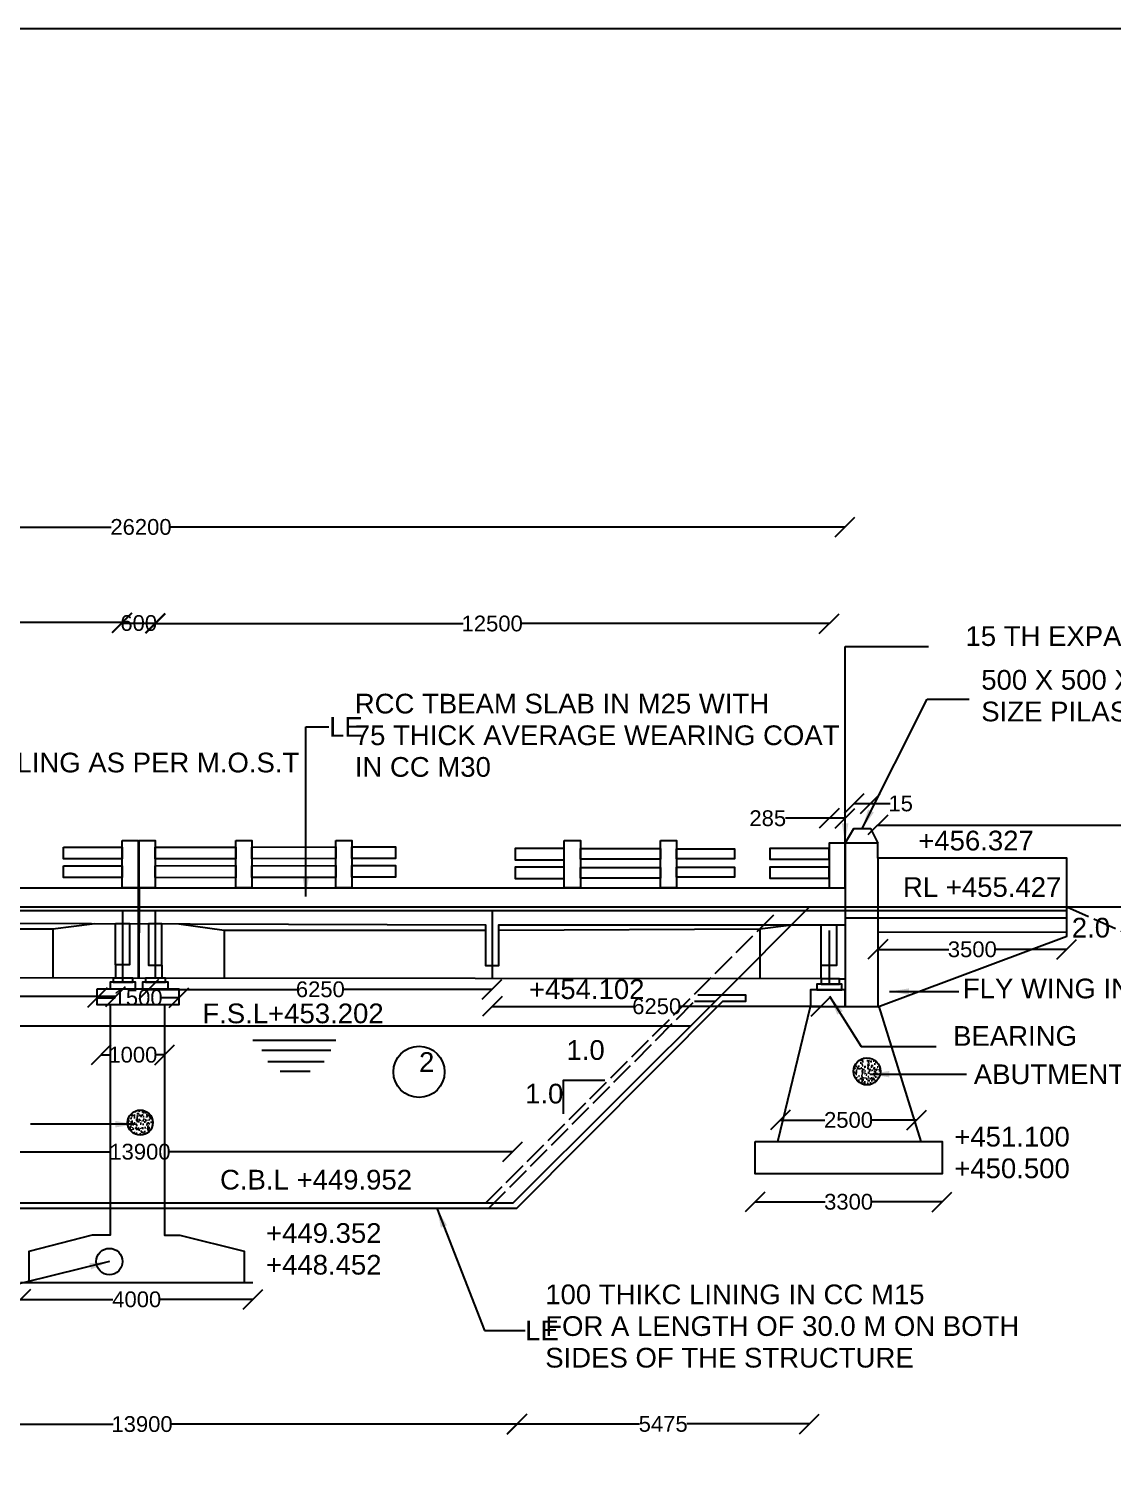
# Model space of a CAD drawing. Header units: millimetres. Extents: x -53232526 to -53209609, y 22137751 to 22152712.
# Drawn here: x -53226498 to -53223748, y 22149087 to 22152712 of the extents above; entities that cross this region are included whole.
import ezdxf

# ---------------------------------------------------------------- set-up
doc = ezdxf.new("R2010")
doc.units = ezdxf.units.MM
doc.header["$MEASUREMENT"] = 0
doc.linetypes.add('ACAD_ISO02W100', pattern=[15, 12, -3])
doc.layers.add('DRAWING', color=2, linetype='Continuous')
doc.layers.add('TEXT', color=7, linetype='Continuous')
doc.styles.get("Standard").update_dxf_attribs({"font": 'arial.ttf', "height": 40})
doc.dimstyles.get("Standard").update_dxf_attribs({"dimtxt": 50, "dimasz": 50, "dimexe": 0.18, "dimexo": 0.0625, "dimgap": 0.09, "dimtad": 0, "dimdec": 0, "dimzin": 0, "dimdsep": 46, "dimtxsty": 'Standard', "dimblk": 'OBLIQUE', "dimcen": 0.09, "dimse1": 1, "dimse2": 1, "dimadec": 0, "dimazin": 0, "dimtfac": 1, "dimtdec": 0, "dimtofl": 0, "dimtmove": 0, "dimatfit": 3, "dimfxl": 1, "dimtolj": 1, "dimtzin": 0, "dimarcsym": 0})
pattern_1 = [(50, (0, 0), (21.517805478, -1.8825640495), [2.25, -24.75]), (355, (0, 0), (-4.162540008, 22.565764011), [1.8, -19.8]), (100.4514, (1.793, -0.157), (17.3552814514, 20.683186262), [1.9122057, -21.03426336]), (46.1842, (0, 6), (32.017231459, -4.96557043), [3.375, -37.125]), (96.6356, (2.668, 5.586), (28.039881166, 29.223536127), [2.86830864, -31.55139]), (351.1842, (0, 6), (28.039858354, 29.223558028), [2.7, -29.7]), (21, (3, 4.5), (17.9072115636, -12.07856672), [2.25, -24.75]), (326, (3, 4.5), (7.299459958, 21.754501351), [1.8, -19.8]), (71.4514, (4.492, 3.493), (25.2066788574, 9.675914901), [1.9122057, -21.03426336]), (37.5, (0, 0), (0.3647956595, 9.9868156149), [0, -19.56, 0, -20.1, 0, -19.875]), (7.5, (0, 0), (7.8920861233, 11.8323513565), [0, -11.46, 0, -19.11, 0, -7.575]), (327.5, (-6.69, 0), (16.0146730852, -0.676646152), [0, -7.5, 0, -23.4, 0, -31.05]), (317.5, (-9.69, 0), (17.4955850803, 3.00314947), [0, -9.75, 0, -15.54, 0, -22.05])]

# ---------------------------------------------------------------- blocks, each defined once
blk = doc.blocks.new('_Oblique')
at = {"color": 0, "linetype": 'ByBlock', "lineweight": -2}
blk.add_line((-0.5, -0.5), (0.5, 0.5), dxfattribs=at)
blk = doc.blocks.new('*D55')
at = {"layer": 'Defpoints', "color": 0, "transparency": 16777216}
for p in [(-53224426, 22151447), (-53228000.5, 22150591.5), (-53224426, 22150588.2)]:
    blk.add_point(p, dxfattribs=at)
at = {"layer": 'TEXT', "color": 0, "lineweight": -2, "transparency": 16777216}
for p, q in [((-53228000.5, 22151447), (-53226288.9, 22151447)), ((-53224426, 22151447), (-53226137.6, 22151447))]:
    blk.add_line(p, q, dxfattribs=at)
at = {"layer": 'TEXT', "color": 0, "lineweight": -2, "transparency": 16777216, "xscale": 50, "yscale": 50, "zscale": 50, "rotation": 180}
blk.add_blockref('_Oblique', (-53228000.5, 22151447), dxfattribs=at)
at = {"layer": 'TEXT', "color": 0, "lineweight": -2, "transparency": 16777216, "xscale": 50, "yscale": 50, "zscale": 50}
blk.add_blockref('_Oblique', (-53224426, 22151447), dxfattribs=at)
at = {"layer": 'TEXT', "color": 0, "transparency": 16777216, "insert": (-53226213.2, 22151447), "char_height": 40, "attachment_point": 5}
blk.add_mtext('\\A1;26200', dxfattribs=at)
blk = doc.blocks.new('*D56')
at = {"layer": 'Defpoints', "color": 0, "transparency": 16777216}
for p in [(-53226261, 22151204.5), (-53227961.5, 22150651.5), (-53226261, 22150652)]:
    blk.add_point(p, dxfattribs=at)
at = {"layer": 'TEXT', "color": 0, "lineweight": -2, "transparency": 16777216}
for p, q in [((-53227961.5, 22151204.5), (-53227184.7, 22151204.5)), ((-53226261, 22151204.5), (-53227037.8, 22151204.5))]:
    blk.add_line(p, q, dxfattribs=at)
at = {"layer": 'TEXT', "color": 0, "lineweight": -2, "transparency": 16777216, "xscale": 50, "yscale": 50, "zscale": 50, "rotation": 180}
blk.add_blockref('_Oblique', (-53227961.5, 22151204.5), dxfattribs=at)
at = {"layer": 'TEXT', "color": 0, "lineweight": -2, "transparency": 16777216, "xscale": 50, "yscale": 50, "zscale": 50}
blk.add_blockref('_Oblique', (-53226261, 22151204.5), dxfattribs=at)
at = {"layer": 'TEXT', "color": 0, "transparency": 16777216, "insert": (-53227111.2, 22151204.5), "char_height": 40, "attachment_point": 5}
blk.add_mtext('\\A1;12500', dxfattribs=at)
blk = doc.blocks.new('*D57')
at = {"layer": 'Defpoints', "color": 0, "transparency": 16777216}
for p in [(-53226177, 22151203.2), (-53226261, 22150652), (-53226177, 22150652)]:
    blk.add_point(p, dxfattribs=at)
at = {"layer": 'TEXT', "color": 0, "lineweight": -2, "transparency": 16777216}
blk.add_line((-53226261, 22151203.2), (-53226177, 22151203.2), dxfattribs=at)
at = {"layer": 'TEXT', "color": 0, "lineweight": -2, "transparency": 16777216, "xscale": 50, "yscale": 50, "zscale": 50, "rotation": 180}
blk.add_blockref('_Oblique', (-53226261, 22151203.2), dxfattribs=at)
at = {"layer": 'TEXT', "color": 0, "lineweight": -2, "transparency": 16777216, "xscale": 50, "yscale": 50, "zscale": 50}
blk.add_blockref('_Oblique', (-53226177, 22151203.2), dxfattribs=at)
at = {"layer": 'TEXT', "color": 0, "transparency": 16777216, "insert": (-53226219, 22151203.2), "char_height": 40, "attachment_point": 5}
blk.add_mtext('\\A1;600', dxfattribs=at)
blk = doc.blocks.new('*D58')
at = {"layer": 'Defpoints', "color": 0, "transparency": 16777216}
for p in [(-53224466.5, 22151202), (-53226177, 22150635), (-53224466.5, 22150635)]:
    blk.add_point(p, dxfattribs=at)
at = {"layer": 'TEXT', "color": 0, "lineweight": -2, "transparency": 16777216}
for p, q in [((-53226177, 22151202), (-53225395.2, 22151202)), ((-53224466.5, 22151202), (-53225248.3, 22151202))]:
    blk.add_line(p, q, dxfattribs=at)
at = {"layer": 'TEXT', "color": 0, "lineweight": -2, "transparency": 16777216, "xscale": 50, "yscale": 50, "zscale": 50, "rotation": 180}
blk.add_blockref('_Oblique', (-53226177, 22151202), dxfattribs=at)
at = {"layer": 'TEXT', "color": 0, "lineweight": -2, "transparency": 16777216, "xscale": 50, "yscale": 50, "zscale": 50}
blk.add_blockref('_Oblique', (-53224466.5, 22151202), dxfattribs=at)
at = {"layer": 'TEXT', "color": 0, "transparency": 16777216, "insert": (-53225321.8, 22151202), "char_height": 40, "attachment_point": 5}
blk.add_mtext('\\A1;12500', dxfattribs=at)
blk = doc.blocks.new('*D59')
at = {"layer": 'Defpoints', "color": 0, "transparency": 16777216}
for p in [(-53224426, 22150708), (-53224466.5, 22150645), (-53224426, 22150645)]:
    blk.add_point(p, dxfattribs=at)
at = {"layer": 'TEXT', "color": 0, "lineweight": -2, "transparency": 16777216}
for p, q in [((-53224466.5, 22150708), (-53224577.7, 22150708)), ((-53224426, 22150708), (-53224466.5, 22150708))]:
    blk.add_line(p, q, dxfattribs=at)
at = {"layer": 'TEXT', "color": 0, "lineweight": -2, "transparency": 16777216, "xscale": 50, "yscale": 50, "zscale": 50, "rotation": 180}
blk.add_blockref('_Oblique', (-53224466.5, 22150708), dxfattribs=at)
at = {"layer": 'TEXT', "color": 0, "lineweight": -2, "transparency": 16777216, "xscale": 50, "yscale": 50, "zscale": 50}
blk.add_blockref('_Oblique', (-53224426, 22150708), dxfattribs=at)
at = {"layer": 'TEXT', "color": 0, "transparency": 16777216, "insert": (-53224622.4, 22150708), "char_height": 40, "attachment_point": 5}
blk.add_mtext('\\A1;285', dxfattribs=at)
blk = doc.blocks.new('*D60')
at = {"layer": 'Defpoints', "color": 0, "transparency": 16777216}
for p in [(-53224362, 22150745.5), (-53224403.5, 22150682), (-53224362, 22150682)]:
    blk.add_point(p, dxfattribs=at)
at = {"layer": 'TEXT', "color": 0, "lineweight": -2, "transparency": 16777216}
for p, q in [((-53224403.5, 22150745.5), (-53224362, 22150745.5)), ((-53224362, 22150745.5), (-53224312, 22150745.5))]:
    blk.add_line(p, q, dxfattribs=at)
at = {"layer": 'TEXT', "color": 0, "lineweight": -2, "transparency": 16777216, "xscale": 50, "yscale": 50, "zscale": 50, "rotation": 180}
blk.add_blockref('_Oblique', (-53224403.5, 22150745.5), dxfattribs=at)
at = {"layer": 'TEXT', "color": 0, "lineweight": -2, "transparency": 16777216, "xscale": 50, "yscale": 50, "zscale": 50}
blk.add_blockref('_Oblique', (-53224362, 22150745.5), dxfattribs=at)
at = {"layer": 'TEXT', "color": 0, "transparency": 16777216, "insert": (-53224285, 22150745.5), "char_height": 40, "attachment_point": 5}
blk.add_mtext('\\A1;15', dxfattribs=at)
blk = doc.blocks.new('*D61')
at = {"layer": 'Defpoints', "color": 0, "transparency": 16777216}
for p in [(-53224343, 22150418.2), (-53223863.5, 22150419), (-53223863.5, 22150375.5)]:
    blk.add_point(p, dxfattribs=at)
at = {"layer": 'TEXT', "color": 0, "lineweight": -2, "transparency": 16777216}
for p, q in [((-53224343, 22150375.5), (-53224163, 22150375.5)), ((-53223863.5, 22150375.5), (-53224043.5, 22150375.5))]:
    blk.add_line(p, q, dxfattribs=at)
at = {"layer": 'TEXT', "color": 0, "lineweight": -2, "transparency": 16777216, "xscale": 50, "yscale": 50, "zscale": 50, "rotation": 180}
blk.add_blockref('_Oblique', (-53224343, 22150375.5), dxfattribs=at)
at = {"layer": 'TEXT', "color": 0, "lineweight": -2, "transparency": 16777216, "xscale": 50, "yscale": 50, "zscale": 50}
blk.add_blockref('_Oblique', (-53223863.5, 22150375.5), dxfattribs=at)
at = {"layer": 'TEXT', "color": 0, "transparency": 16777216, "insert": (-53224103.2, 22150375.5), "char_height": 40, "attachment_point": 5}
blk.add_mtext('\\A1;3500', dxfattribs=at)
blk = doc.blocks.new('*D62')
at = {"layer": 'Defpoints', "color": 0, "transparency": 16777216}
for p in [(-53222306, 22150691), (-53224343, 22150483.5), (-53222306, 22150483.5)]:
    blk.add_point(p, dxfattribs=at)
at = {"layer": 'TEXT', "color": 0, "lineweight": -2, "transparency": 16777216}
for p, q in [((-53224343, 22150691), (-53223397.9, 22150691)), ((-53222306, 22150691), (-53223251.1, 22150691))]:
    blk.add_line(p, q, dxfattribs=at)
at = {"layer": 'TEXT', "color": 0, "lineweight": -2, "transparency": 16777216, "xscale": 50, "yscale": 50, "zscale": 50, "rotation": 180}
blk.add_blockref('_Oblique', (-53224343, 22150691), dxfattribs=at)
at = {"layer": 'TEXT', "color": 0, "lineweight": -2, "transparency": 16777216, "xscale": 50, "yscale": 50, "zscale": 50}
blk.add_blockref('_Oblique', (-53222306, 22150691), dxfattribs=at)
at = {"layer": 'TEXT', "color": 0, "transparency": 16777216, "insert": (-53223324.5, 22150691), "char_height": 40, "attachment_point": 5}
blk.add_mtext('\\A1;15000', dxfattribs=at)
blk = doc.blocks.new('*D63')
at = {"layer": 'Defpoints', "color": 0, "transparency": 16777216}
for p in [(-53224244.4, 22149942.6), (-53224244.4, 22149922.6), (-53224590.4, 22149913.8)]:
    blk.add_point(p, dxfattribs=at)
at = {"layer": 'TEXT', "color": 0, "lineweight": -2, "transparency": 16777216}
for p, q in [((-53224590.4, 22149942.6), (-53224477.5, 22149942.6)), ((-53224244.4, 22149942.6), (-53224357.3, 22149942.6))]:
    blk.add_line(p, q, dxfattribs=at)
at = {"layer": 'TEXT', "color": 0, "lineweight": -2, "transparency": 16777216, "xscale": 50, "yscale": 50, "zscale": 50, "rotation": 180}
blk.add_blockref('_Oblique', (-53224590.4, 22149942.6), dxfattribs=at)
at = {"layer": 'TEXT', "color": 0, "lineweight": -2, "transparency": 16777216, "xscale": 50, "yscale": 50, "zscale": 50}
blk.add_blockref('_Oblique', (-53224244.4, 22149942.6), dxfattribs=at)
at = {"layer": 'TEXT', "color": 0, "transparency": 16777216, "insert": (-53224417.4, 22149942.6), "char_height": 40, "attachment_point": 5}
blk.add_mtext('\\A1;2500', dxfattribs=at)
blk = doc.blocks.new('*D64')
at = {"layer": 'Defpoints', "color": 0, "transparency": 16777216}
for p in [(-53224654.5, 22149806.5), (-53224180, 22149806.5), (-53224180, 22149735)]:
    blk.add_point(p, dxfattribs=at)
at = {"layer": 'TEXT', "color": 0, "lineweight": -2, "transparency": 16777216}
for p, q in [((-53224654.5, 22149735), (-53224477, 22149735)), ((-53224180, 22149735), (-53224357.5, 22149735))]:
    blk.add_line(p, q, dxfattribs=at)
at = {"layer": 'TEXT', "color": 0, "lineweight": -2, "transparency": 16777216, "xscale": 50, "yscale": 50, "zscale": 50, "rotation": 180}
blk.add_blockref('_Oblique', (-53224654.5, 22149735), dxfattribs=at)
at = {"layer": 'TEXT', "color": 0, "lineweight": -2, "transparency": 16777216, "xscale": 50, "yscale": 50, "zscale": 50}
blk.add_blockref('_Oblique', (-53224180, 22149735), dxfattribs=at)
at = {"layer": 'TEXT', "color": 0, "transparency": 16777216, "insert": (-53224417.2, 22149735), "char_height": 40, "attachment_point": 5}
blk.add_mtext('\\A1;3300', dxfattribs=at)
blk = doc.blocks.new('*D65')
at = {"layer": 'Defpoints', "color": 0, "transparency": 16777216}
for p in [(-53227162, 22149862), (-53227162, 22149731.5), (-53225269.5, 22149731.5)]:
    blk.add_point(p, dxfattribs=at)
at = {"layer": 'TEXT', "color": 0, "lineweight": -2, "transparency": 16777216}
for p, q in [((-53227162, 22149862), (-53226289.2, 22149862)), ((-53225269.5, 22149862), (-53226142.3, 22149862))]:
    blk.add_line(p, q, dxfattribs=at)
at = {"layer": 'TEXT', "color": 0, "lineweight": -2, "transparency": 16777216, "xscale": 50, "yscale": 50, "zscale": 50, "rotation": 180}
blk.add_blockref('_Oblique', (-53227162, 22149862), dxfattribs=at)
at = {"layer": 'TEXT', "color": 0, "lineweight": -2, "transparency": 16777216, "xscale": 50, "yscale": 50, "zscale": 50}
blk.add_blockref('_Oblique', (-53225269.5, 22149862), dxfattribs=at)
at = {"layer": 'TEXT', "color": 0, "transparency": 16777216, "insert": (-53226215.8, 22149862), "char_height": 40, "attachment_point": 5}
blk.add_mtext('\\A1;13900', dxfattribs=at)
blk = doc.blocks.new('*D66')
at = {"layer": 'Defpoints', "color": 0, "transparency": 16777216}
for p in [(-53226519, 22149530.5), (-53225929, 22149530.5), (-53225929, 22149487.5)]:
    blk.add_point(p, dxfattribs=at)
at = {"layer": 'TEXT', "color": 0, "lineweight": -2, "transparency": 16777216}
for p, q in [((-53226519, 22149487.5), (-53226284.6, 22149487.5)), ((-53225929, 22149487.5), (-53226163.4, 22149487.5))]:
    blk.add_line(p, q, dxfattribs=at)
at = {"layer": 'TEXT', "color": 0, "lineweight": -2, "transparency": 16777216, "xscale": 50, "yscale": 50, "zscale": 50, "rotation": 180}
blk.add_blockref('_Oblique', (-53226519, 22149487.5), dxfattribs=at)
at = {"layer": 'TEXT', "color": 0, "lineweight": -2, "transparency": 16777216, "xscale": 50, "yscale": 50, "zscale": 50}
blk.add_blockref('_Oblique', (-53225929, 22149487.5), dxfattribs=at)
at = {"layer": 'TEXT', "color": 0, "transparency": 16777216, "insert": (-53226224, 22149487.5), "char_height": 40, "attachment_point": 5}
blk.add_mtext('\\A1;4000', dxfattribs=at)
blk = doc.blocks.new('*D70')
at = {"layer": 'Defpoints', "color": 0, "transparency": 16777216}
for p in [(-53227162, 22149731.5), (-53225259, 22149719), (-53225259, 22149171)]:
    blk.add_point(p, dxfattribs=at)
at = {"layer": 'TEXT', "color": 0, "lineweight": -2, "transparency": 16777216}
for p, q in [((-53227162, 22149171), (-53226283.9, 22149171)), ((-53225259, 22149171), (-53226137.1, 22149171))]:
    blk.add_line(p, q, dxfattribs=at)
at = {"layer": 'TEXT', "color": 0, "lineweight": -2, "transparency": 16777216, "xscale": 50, "yscale": 50, "zscale": 50, "rotation": 180}
blk.add_blockref('_Oblique', (-53227162, 22149171), dxfattribs=at)
at = {"layer": 'TEXT', "color": 0, "lineweight": -2, "transparency": 16777216, "xscale": 50, "yscale": 50, "zscale": 50}
blk.add_blockref('_Oblique', (-53225259, 22149171), dxfattribs=at)
at = {"layer": 'TEXT', "color": 0, "transparency": 16777216, "insert": (-53226210.5, 22149171), "char_height": 40, "attachment_point": 5}
blk.add_mtext('\\A1;13900', dxfattribs=at)
blk = doc.blocks.new('*D71')
at = {"layer": 'Defpoints', "color": 0, "transparency": 16777216}
for p in [(-53224516.5, 22150483.5), (-53225259, 22149719), (-53224516.5, 22149171.5)]:
    blk.add_point(p, dxfattribs=at)
at = {"layer": 'TEXT', "color": 0, "lineweight": -2, "transparency": 16777216}
for p, q in [((-53225259, 22149171.5), (-53224947.7, 22149171.5)), ((-53224516.5, 22149171.5), (-53224827.8, 22149171.5))]:
    blk.add_line(p, q, dxfattribs=at)
at = {"layer": 'TEXT', "color": 0, "lineweight": -2, "transparency": 16777216, "xscale": 50, "yscale": 50, "zscale": 50, "rotation": 180}
blk.add_blockref('_Oblique', (-53225259, 22149171.5), dxfattribs=at)
at = {"layer": 'TEXT', "color": 0, "lineweight": -2, "transparency": 16777216, "xscale": 50, "yscale": 50, "zscale": 50}
blk.add_blockref('_Oblique', (-53224516.5, 22149171.5), dxfattribs=at)
at = {"layer": 'TEXT', "color": 0, "transparency": 16777216, "insert": (-53224887.8, 22149171.5), "char_height": 40, "attachment_point": 5}
blk.add_mtext('\\A1;5475', dxfattribs=at)
blk = doc.blocks.new('*D72')
at = {"layer": 'Defpoints', "color": 0, "transparency": 16777216}
for p in [(-53226324, 22150255), (-53226117, 22150255), (-53226117, 22150253)]:
    blk.add_point(p, dxfattribs=at)
at = {"layer": 'TEXT', "color": 0, "lineweight": -2, "transparency": 16777216}
for p, q in [((-53226324, 22150253), (-53226278.4, 22150253)), ((-53226117, 22150253), (-53226162.6, 22150253))]:
    blk.add_line(p, q, dxfattribs=at)
at = {"layer": 'TEXT', "color": 0, "lineweight": -2, "transparency": 16777216, "xscale": 50, "yscale": 50, "zscale": 50, "rotation": 180}
blk.add_blockref('_Oblique', (-53226324, 22150253), dxfattribs=at)
at = {"layer": 'TEXT', "color": 0, "lineweight": -2, "transparency": 16777216, "xscale": 50, "yscale": 50, "zscale": 50}
blk.add_blockref('_Oblique', (-53226117, 22150253), dxfattribs=at)
at = {"layer": 'TEXT', "color": 0, "transparency": 16777216, "insert": (-53226220.5, 22150253), "char_height": 40, "attachment_point": 5}
blk.add_mtext('\\A1;1500', dxfattribs=at)
blk = doc.blocks.new('*D73')
at = {"layer": 'Defpoints', "color": 0, "transparency": 16777216}
for p in [(-53227106.1, 22150389.7), (-53226277.5, 22150388.7), (-53227106.1, 22150256)]:
    blk.add_point(p, dxfattribs=at)
at = {"layer": 'TEXT', "color": 0, "lineweight": -2, "transparency": 16777216}
for p, q in [((-53227106.1, 22150256), (-53226751.7, 22150256)), ((-53226277.5, 22150256), (-53226631.9, 22150256))]:
    blk.add_line(p, q, dxfattribs=at)
at = {"layer": 'TEXT', "color": 0, "lineweight": -2, "transparency": 16777216, "xscale": 50, "yscale": 50, "zscale": 50, "rotation": 180}
blk.add_blockref('_Oblique', (-53227106.1, 22150256), dxfattribs=at)
at = {"layer": 'TEXT', "color": 0, "lineweight": -2, "transparency": 16777216, "xscale": 50, "yscale": 50, "zscale": 50}
blk.add_blockref('_Oblique', (-53226277.5, 22150256), dxfattribs=at)
at = {"layer": 'TEXT', "color": 0, "transparency": 16777216, "insert": (-53226691.8, 22150256), "char_height": 40, "attachment_point": 5}
blk.add_mtext('\\A1;6250', dxfattribs=at)
blk = doc.blocks.new('*D74')
at = {"layer": 'Defpoints', "color": 0, "transparency": 16777216}
for p in [(-53226194, 22150388), (-53225322, 22150388), (-53225322, 22150274)]:
    blk.add_point(p, dxfattribs=at)
at = {"layer": 'TEXT', "color": 0, "lineweight": -2, "transparency": 16777216}
for p, q in [((-53226194, 22150274), (-53225817.9, 22150274)), ((-53225322, 22150274), (-53225698.1, 22150274))]:
    blk.add_line(p, q, dxfattribs=at)
at = {"layer": 'TEXT', "color": 0, "lineweight": -2, "transparency": 16777216, "xscale": 50, "yscale": 50, "zscale": 50, "rotation": 180}
blk.add_blockref('_Oblique', (-53226194, 22150274), dxfattribs=at)
at = {"layer": 'TEXT', "color": 0, "lineweight": -2, "transparency": 16777216, "xscale": 50, "yscale": 50, "zscale": 50}
blk.add_blockref('_Oblique', (-53225322, 22150274), dxfattribs=at)
at = {"layer": 'TEXT', "color": 0, "transparency": 16777216, "insert": (-53225758, 22150274), "char_height": 40, "attachment_point": 5}
blk.add_mtext('\\A1;6250', dxfattribs=at)
blk = doc.blocks.new('*D80')
at = {"layer": 'Defpoints', "color": 0, "transparency": 16777216}
for p in [(-53225321.5, 22150407.5), (-53224487, 22150407.5), (-53224487, 22150231)]:
    blk.add_point(p, dxfattribs=at)
at = {"layer": 'TEXT', "color": 0, "lineweight": -2, "transparency": 16777216}
for p, q in [((-53225321.5, 22150231), (-53224964.1, 22150231)), ((-53224487, 22150231), (-53224844.4, 22150231))]:
    blk.add_line(p, q, dxfattribs=at)
at = {"layer": 'TEXT', "color": 0, "lineweight": -2, "transparency": 16777216, "xscale": 50, "yscale": 50, "zscale": 50, "rotation": 180}
blk.add_blockref('_Oblique', (-53225321.5, 22150231), dxfattribs=at)
at = {"layer": 'TEXT', "color": 0, "lineweight": -2, "transparency": 16777216, "xscale": 50, "yscale": 50, "zscale": 50}
blk.add_blockref('_Oblique', (-53224487, 22150231), dxfattribs=at)
at = {"layer": 'TEXT', "color": 0, "transparency": 16777216, "insert": (-53224904.2, 22150231), "char_height": 40, "attachment_point": 5}
blk.add_mtext('\\A1;6250', dxfattribs=at)
blk = doc.blocks.new('*D155')
at = {"layer": 'Defpoints', "color": 0, "transparency": 16777216}
for p in [(-53226314.5, 22150101.5), (-53226153, 22150108), (-53226153, 22150101.5)]:
    blk.add_point(p, dxfattribs=at)
at = {"layer": 'TEXT', "color": 0, "lineweight": -2, "transparency": 16777216}
for p, q in [((-53226314.5, 22150108), (-53226291.6, 22150108)), ((-53226153, 22150108), (-53226175.9, 22150108))]:
    blk.add_line(p, q, dxfattribs=at)
at = {"layer": 'TEXT', "color": 0, "lineweight": -2, "transparency": 16777216, "xscale": 50, "yscale": 50, "zscale": 50, "rotation": 180}
blk.add_blockref('_Oblique', (-53226314.5, 22150108), dxfattribs=at)
at = {"layer": 'TEXT', "color": 0, "lineweight": -2, "transparency": 16777216, "xscale": 50, "yscale": 50, "zscale": 50}
blk.add_blockref('_Oblique', (-53226153, 22150108), dxfattribs=at)
at = {"layer": 'TEXT', "color": 0, "transparency": 16777216, "insert": (-53226233.8, 22150108), "char_height": 40, "attachment_point": 5}
blk.add_mtext('\\A1;1000', dxfattribs=at)

msp = doc.modelspace()

# ---------------------------------------------------------------- hatches: boundary and pattern name
at = {"layer": 'TEXT'}
h = msp.add_hatch(dxfattribs=at)
h.set_pattern_fill('AR-CONC', color=0, scale=3, style=0)
h.set_pattern_definition(pattern_1)
h.paths.add_polyline_path([(-53224336, 22150066, 1), (-53224405, 22150066, 1)])
h = msp.add_hatch(dxfattribs=at)
h.set_pattern_fill('AR-CONC', color=0, scale=3, style=0)
h.set_pattern_definition(pattern_1)
h.paths.add_polyline_path([(-53226183, 22149936, 1), (-53226247, 22149936, 1)])

# ---------------------------------------------------------------- linework, layer by layer
at = {"layer": 'DRAWING', "color": 0}
for points in [[(-53228553, 22150474), (-53228074, 22150474), (-53223863.5, 22150474), (-53223863.5, 22150606.5), (-53224343, 22150606.5), (-53224343, 22150645), (-53224426, 22150645), (-53224403.5, 22150682), (-53224362, 22150682), (-53224343, 22150645)], [(-53224426, 22150645), (-53224426, 22150231), (-53224340.3, 22150231)], [(-53224343, 22150606.5), (-53224343, 22150230), (-53223863.5, 22150409), (-53223863.5, 22150474)], [(-53227961.5, 22150531.5), (-53224426, 22150531.5)], [(-53226220, 22150531.5), (-53226220.3, 22150302.5)], [(-53226218, 22150531.5), (-53226218.3, 22150302.5)], [(-53231040.5, 22150374), (-53230119, 22150483.5), (-53222306, 22150483.5), (-53221227.5, 22150320)], [(-53227678.5, 22150235.5), (-53227169, 22149719), (-53225259, 22149719), (-53224736.5, 22150244.5), (-53224678, 22150244.5), (-53224678, 22150259.5), (-53224739.5, 22150259.5), (-53224516.5, 22150483.5)], [(-53226259.2, 22150292), (-53226259.2, 22150474)], [(-53226176.2, 22150302.5), (-53226176.2, 22150474)], [(-53225322, 22150474), (-53225322.2, 22150301.5)], [(-53227944.5, 22150443.5), (-53227123, 22150443.5), (-53227123, 22150336.5), (-53227089.5, 22150336.5), (-53227089.5, 22150443.5), (-53225338.5, 22150438), (-53225338.5, 22150334.5), (-53225305, 22150334.5), (-53225305, 22150437.9), (-53224426, 22150437.9)], [(-53227089.5, 22150427.7), (-53226436.5, 22150427.7), (-53226330.5, 22150441.1)], [(-53226436.5, 22150427.7), (-53226436.6, 22150302.7)], [(-53226117.5, 22150440.4), (-53226002, 22150424), (-53225338.5, 22150424)], [(-53225305, 22150424), (-53224642.5, 22150427.5), (-53224561.9, 22150437.9)], [(-53224642.5, 22150427.5), (-53224642.7, 22150300.7)], [(-53224487, 22150300.5), (-53224487, 22150437.9)], [(-53223863.5, 22150454.5), (-53224427.5, 22150454.5)], [(-53226002, 22150424), (-53226002.1, 22150302.2)], [(-53224465.8, 22150287.5), (-53224465.8, 22150423.5)], [(-53223863.5, 22150419), (-53224343, 22150418.2)], [(-53226277.5, 22150335.5), (-53226277.5, 22150302.5)], [(-53226160.5, 22150335.5), (-53226160.5, 22150302.4)], [(-53224487, 22150300.5), (-53228000.5, 22150304.5)], [(-53224440.5, 22150300.5), (-53224426, 22150300.5)], [(-53224739.5, 22150259.5), (-53225269.5, 22149731.5), (-53227162, 22149731.5), (-53227689, 22150264.5)], [(-53226497, 22149530.5), (-53226497, 22149609.5), (-53226336.5, 22149651.5), (-53226290.5, 22149651.5), (-53226290.5, 22150234.5)], [(-53225950.5, 22149530.5), (-53225950.5, 22149609), (-53226113.5, 22149649.5), (-53226153, 22149649.5), (-53226153, 22150234.5)], [(-53224596.5, 22149888.5), (-53224514, 22150231), (-53224426, 22150231)], [(-53224340.3, 22150231), (-53224233.8, 22149888.5)], [(-53227607, 22150181.5), (-53224817.4, 22150181.9)], [(-53225929, 22150145), (-53225719, 22150145)], [(-53225906.5, 22150120), (-53225731, 22150120)], [(-53225891, 22150091), (-53225748, 22150091)], [(-53225859.5, 22150066.5), (-53225783.5, 22150066.5)], [(-53226519, 22149530.5), (-53225929, 22149530.5)]]:
    msp.add_lwpolyline(points, dxfattribs=at)
for points in [[(-53226261, 22150652), (-53226220, 22150652), (-53226220, 22150531.5), (-53226261, 22150531.5)], [(-53226218, 22150652), (-53226177, 22150652), (-53226177, 22150531.5), (-53226218, 22150531.5)], [(-53225972.5, 22150652), (-53225931.5, 22150652), (-53225931.5, 22150531.5), (-53225972.5, 22150531.5)], [(-53225719, 22150652), (-53225678, 22150652), (-53225678, 22150531.5), (-53225719, 22150531.5)], [(-53225139, 22150652), (-53225098, 22150652), (-53225098, 22150531.5), (-53225139, 22150531.5)], [(-53224895, 22150652), (-53224854, 22150652), (-53224854, 22150531.5), (-53224895, 22150531.5)], [(-53224426, 22150645), (-53224466.5, 22150645), (-53224466.5, 22150531.5), (-53224426, 22150531.5)], [(-53226410, 22150635), (-53226261, 22150635), (-53226261, 22150605), (-53226410, 22150605)], [(-53226177, 22150635), (-53225972.5, 22150635), (-53225972.5, 22150605), (-53226177, 22150605)], [(-53225931.5, 22150635), (-53225719, 22150635.5), (-53225719, 22150606), (-53225931.5, 22150605)], [(-53225678, 22150635.6), (-53225567, 22150635.6), (-53225567, 22150606), (-53225678, 22150606)], [(-53225139, 22150631.5), (-53225263.5, 22150631.5), (-53225263.5, 22150603), (-53225139, 22150603)], [(-53225098, 22150631.5), (-53224895, 22150631.5), (-53224895, 22150604), (-53225098, 22150604)], [(-53224854, 22150630.5), (-53224707, 22150630.5), (-53224707, 22150605.5), (-53224854, 22150605.5)], [(-53224466.5, 22150631.5), (-53224617, 22150631.5), (-53224617, 22150604), (-53224466.5, 22150604)], [(-53226410, 22150587.5), (-53226261, 22150587.5), (-53226261, 22150557.5), (-53226410, 22150557.5)], [(-53226177, 22150587.5), (-53225972.5, 22150588.5), (-53225972.5, 22150557), (-53226177, 22150557.5)], [(-53225931.5, 22150587.5), (-53225719, 22150588.5), (-53225719, 22150557.5), (-53225931.5, 22150557.5)], [(-53225678, 22150588.7), (-53225567, 22150588.7), (-53225567, 22150559.1), (-53225678, 22150559.1)], [(-53225139, 22150584), (-53225263.5, 22150584), (-53225263.5, 22150555.5), (-53225139, 22150555.5)], [(-53225098, 22150583.5), (-53224895, 22150583.5), (-53224895, 22150556), (-53225098, 22150556)], [(-53224854, 22150584), (-53224707, 22150584), (-53224707, 22150559), (-53224854, 22150559)], [(-53224466.5, 22150584), (-53224617, 22150584), (-53224617, 22150556.5), (-53224466.5, 22150556.5)], [(-53226277.5, 22150440.9), (-53226242, 22150440.9), (-53226242, 22150336.5), (-53226277.5, 22150336.5)], [(-53226160.5, 22150440.6), (-53226194, 22150440.6), (-53226194, 22150335.5), (-53226160.5, 22150335.5)], [(-53224487, 22150437.9), (-53224448, 22150437.9), (-53224448, 22150334.5), (-53224487, 22150334.5)], [(-53226291.5, 22150275.5), (-53226227, 22150275.5), (-53226227, 22150292), (-53226291.5, 22150292)], [(-53226284, 22150292), (-53226233.5, 22150292), (-53226233.5, 22150302.5), (-53226284, 22150302.5)], [(-53226209, 22150275.5), (-53226144.5, 22150275.5), (-53226144.5, 22150292), (-53226209, 22150292)], [(-53226201.5, 22150292), (-53226151, 22150292), (-53226151, 22150302.5), (-53226201.5, 22150302.5)], [(-53224497.5, 22150272.5), (-53224434, 22150272.5), (-53224434, 22150287.5), (-53224497.5, 22150287.5)], [(-53224487, 22150287.5), (-53224440.5, 22150287.5), (-53224440.5, 22150300.5), (-53224487, 22150300.5)], [(-53226324, 22150275.5), (-53226117, 22150275.5), (-53226117, 22150234.5), (-53226324, 22150234.5)], [(-53224514, 22150231), (-53224426, 22150231), (-53224426, 22150272.5), (-53224514, 22150272.5)], [(-53224654.5, 22149888.5), (-53224180, 22149888.5), (-53224180, 22149806.5), (-53224654.5, 22149806.5)]]:
    msp.add_lwpolyline(points, close=True, dxfattribs=at)
at = {"layer": 'DRAWING', "color": 0, "linetype": 'ACAD_ISO02W100', "ltscale": 5}
for points in [[(-53225339, 22149731.5), (-53224596, 22150474)], [(-53223863.5, 22150483.5), (-53223380.5, 22150269.5), (-53221227.5, 22150269.5)], [(-53225330, 22149719), (-53224808, 22150244.5), (-53224754.8, 22150244.3), (-53224739.5, 22150259.5), (-53224810.6, 22150259.5)]]:
    msp.add_lwpolyline(points, dxfattribs=at)
at = {"layer": 'DRAWING', "color": 0}
for centre, radius in [((-53224370.5, 22150066), 34.5), ((-53226215, 22149936), 32), ((-53226293.5, 22149583.5), 33.5)]:
    msp.add_circle(centre, radius, dxfattribs=at)
at = {"layer": 'TEXT', "color": 0}
msp.add_lwpolyline([(-53209609.2, 22137751.1), (-53232526, 22137751.1), (-53232526, 22152711.5), (-53209609.2, 22152711.5)], close=True, dxfattribs=at)
msp.add_lwpolyline([(-53225141, 22149958), (-53225141, 22150043.5), (-53225036, 22150043.5)], dxfattribs=at)
msp.add_circle((-53225507.5, 22150064.7), 65, dxfattribs=at)

# ---------------------------------------------------------------- texts
for s, p in [('15 TH EXPANSION JOINT', (-53224120.5, 22151145.3)), ('500 X 500 X1200', (-53224080.5, 22151034.3)), ('RCC TBEAM SLAB IN M25 WITH', (-53225670.5, 22150974)), ('SIZE PILASTERS', (-53224080.5, 22150954)), ('75 THICK AVERAGE WEARING COAT', (-53225670.5, 22150893.7)), ('HAND RAILING AS PER M.O.S.T ', (-53226863, 22150824.5)), ('IN CC M30 ', (-53225670.5, 22150813.4)), ('+456.327', (-53224240.4, 22150626.6)), ('RL +455.427', (-53224279.2, 22150508.7)), ('2.0', (-53223850.7, 22150405.6)), ('+454.102', (-53225228.5, 22150249.5)), ('FLY WING IN RCC  M25', (-53224127.2, 22150251.3)), ('F.S.L+453.202', (-53226057.4, 22150188.1)), ('BEARING ', (-53224151.9, 22150130.9)), ('1.0', (-53225133.3, 22150095.2)), ('2', (-53225507.5, 22150064.7)), ('ABUTMENT IN CC M 15 ', (-53224099.4, 22150033.7)), ('1.0', (-53225238.3, 22149984.6)), ('+451.100', (-53224149, 22149875.4)), ('+450.500', (-53224149, 22149795)), ('C.B.L +449.952', (-53226012.5, 22149766.3)), ('+449.352', (-53225895.9, 22149630.9)), ('+448.452', (-53225895.9, 22149550.5)), ('100 THIKC LINING IN CC M15', (-53225187.1, 22149475.3)), ('FOR A LENGTH OF 30.0 M ON BOTH', (-53225187.1, 22149394.9)), ('SIDES OF THE STRUCTURE ', (-53225187.1, 22149314.6))]:
    msp.add_text(s, height=50, dxfattribs=at).set_placement(p)
at = {"layer": 'TEXT', "char_height": 50, "width": 294.4, "attachment_point": 1}
for insert in [(-53224214.4, 22151168.5), (-53224194.9, 22150154), (-53224117.9, 22150084)]:
    msp.add_mtext('\\A1;', dxfattribs=dict(at, insert=insert))
at = {"layer": 'TEXT', "color": 0, "char_height": 50, "width": 410, "attachment_point": 1}
for insert in [(-53225735.9, 22150965), (-53225238.4, 22149434)]:
    msp.add_mtext('\\A1;LE ', dxfattribs=dict(at, insert=insert))

# ---------------------------------------------------------------- dimensions: what is measured, and where the dimension line sits
at = {"layer": 'TEXT', "color": 0}
for base, p1, p2, text, picture, middle in [((-53224426, 22151447), (-53228000.5, 22150591.5), (-53224426, 22150588.2), '26200', '*D55', (-53226213.2, 22151447)), ((-53226261, 22151204.5), (-53227961.5, 22150651.5), (-53226261, 22150652), '12500', '*D56', (-53227111.2, 22151204.5)), ((-53224466.5, 22151202), (-53226177, 22150635), (-53224466.5, 22150635), '12500', '*D58', (-53225321.8, 22151202)), ((-53224362, 22150745.5), (-53224403.5, 22150682), (-53224362, 22150682), '15', '*D60', (-53224285, 22150745.5)), ((-53222306, 22150691), (-53224343, 22150483.5), (-53222306, 22150483.5), '15000', '*D62', (-53223324.5, 22150691)), ((-53224516.5, 22149171.5), (-53225259, 22149719), (-53224516.5, 22150483.5), '5475', '*D71', (-53224887.8, 22149171.5)), ((-53227106.1, 22150256), (-53226277.5, 22150388.7), (-53227106.1, 22150389.7), '6250', '*D73', (-53226691.8, 22150256)), ((-53224487, 22150231), (-53225321.5, 22150407.5), (-53224487, 22150407.5), '6250', '*D80', (-53224904.2, 22150231)), ((-53225322, 22150274), (-53226194, 22150388), (-53225322, 22150388), '6250', '*D74', (-53225758, 22150274)), ((-53226117, 22150253), (-53226324, 22150255), (-53226117, 22150255), '1500', '*D72', (-53226220.5, 22150253)), ((-53226153, 22150108), (-53226314.5, 22150101.5), (-53226153, 22150101.5), '1000', '*D155', (-53226233.8, 22150108)), ((-53224244.4, 22149942.6), (-53224590.4, 22149913.8), (-53224244.4, 22149922.6), '2500', '*D63', (-53224417.4, 22149942.6)), ((-53227162, 22149862), (-53225269.5, 22149731.5), (-53227162, 22149731.5), '13900', '*D65', (-53226215.8, 22149862)), ((-53224180, 22149735), (-53224654.5, 22149806.5), (-53224180, 22149806.5), '3300', '*D64', (-53224417.2, 22149735)), ((-53225259, 22149171), (-53227162, 22149731.5), (-53225259, 22149719), '13900', '*D70', (-53226210.5, 22149171)), ((-53225929, 22149487.5), (-53226519, 22149530.5), (-53225929, 22149530.5), '4000', '*D66', (-53226224, 22149487.5))]:
    dim = msp.add_linear_dim(base=base, p1=p1, p2=p2, text=text, dimstyle='Standard', override={"dimtxt": 40}, dxfattribs=at)
    dim.commit()
    dim.dimension.update_dxf_attribs({"geometry": picture, "text_midpoint": middle})
for base, p1, p2, text, picture, middle in [((-53226177, 22151203.2), (-53226261, 22150652), (-53226177, 22150652), '600', '*D57', (-53226219, 22151203.2)), ((-53224426, 22150708), (-53224466.5, 22150645), (-53224426, 22150645), '285', '*D59', (-53224622.4, 22150708)), ((-53223863.5, 22150375.5), (-53224343, 22150418.2), (-53223863.5, 22150419), '3500', '*D61', (-53224103.2, 22150375.5))]:
    dim = msp.add_linear_dim(base=base, p1=p1, p2=p2, text=text, dimstyle='Standard', override={"dimtxt": 40}, dxfattribs=at)
    dim.commit()
    dim.dimension.update_dxf_attribs({"geometry": picture, "text_midpoint": middle, "dimtype": 160})

# ---------------------------------------------------------------- leaders
for points in [[(-53224426, 22150645), (-53224426, 22151143.5), (-53224214.5, 22151143.5)], [(-53224382.8, 22150682), (-53224218, 22151010.5), (-53224111, 22151010.5)], [(-53224465.5, 22150257), (-53224385.5, 22150129), (-53224195, 22150129)], [(-53224313.5, 22150268.5), (-53224137.5, 22150268.5)], [(-53224363.5, 22150059), (-53224118, 22150059)], [(-53226228, 22149932), (-53226493.5, 22149932)], [(-53226293.5, 22149583.5), (-53226641.5, 22149497.5)]]:
    msp.add_leader(points, dimstyle='Standard', override={"dimgap": 0.09, "dimtad": 0}, dxfattribs=at)
at = {"layer": 'TEXT', "color": 0, "annotation_type": 0, "has_hookline": 1, "hookline_direction": 0, "text_width": 76.6}
for points in [[(-53225795, 22150510), (-53225795, 22150940), (-53225736, 22150940)], [(-53225462.5, 22149719), (-53225341.5, 22149409), (-53225238.5, 22149409)]]:
    msp.add_leader(points, dimstyle='Standard', override={"dimgap": 0.09, "dimtad": 0}, dxfattribs=at)

doc.saveas('drawing.dxf')
